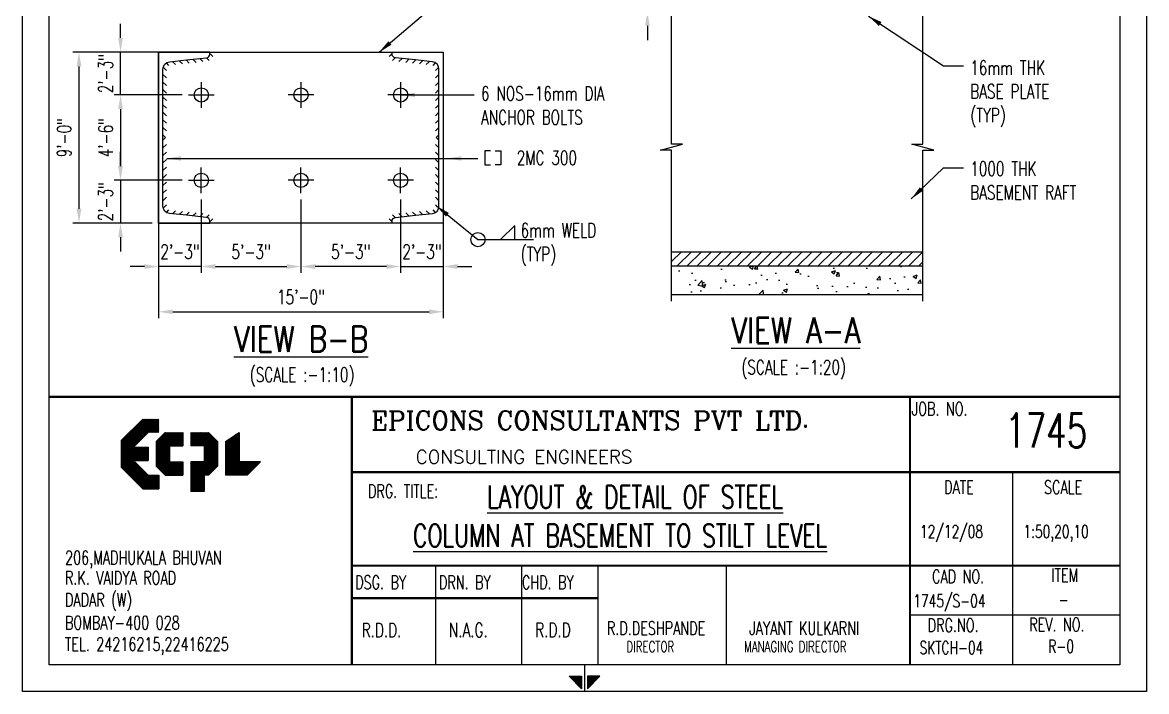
# Model space of a CAD drawing. Header units: inches. Extents: x 61991 to 161106, y 29687 to 64402.
# Drawn here: x 71208 to 71919, y 36032 to 36455 of the extents above; entities that cross this region are included whole.
import ezdxf
from ezdxf.enums import TextEntityAlignment as Align

# ---------------------------------------------------------------- set-up
doc = ezdxf.new("R2010")
doc.units = ezdxf.units.IN
doc.header["$MEASUREMENT"] = 0
doc.header["$PDMODE"] = 2
doc.linetypes.add('CENTER', pattern=[2, 1.25, -0.25, 0.25, -0.25])
for name, color, linetype in [('3CONRED', 1, 'Continuous'), ('5CONCYAN', 4, 'Continuous'), ('CENTER LINE', 8, 'CENTER'), ('dim', 5, 'Continuous'), ('hatch', 8, 'Continuous'), ('LINE CUT', 8, 'Continuous'), ('p.c.c.', 8, 'Continuous'), ('PNA', 8, 'Continuous'), ('R.C.C. BEAM', 4, 'Continuous'), ('STEEL BOLT', 3, 'Continuous'), ('steel mc', 2, 'Continuous'), ('STEEL PLATE BASE', 1, 'Continuous'), ('text', 4, 'Continuous'), ('TEXT (SHEET)', 4, 'Continuous'), ('TEXT NORMAL', 4, 'Continuous'), ('title', 6, 'Continuous'), ('weld', 8, 'Continuous')]:
    doc.layers.add(name, color=color, linetype=linetype)
doc.styles.add('ROMANC', font='romanc.shx', dxfattribs={"width": 0.8})
doc.styles.add('ROMANS', font='R.SHX', dxfattribs={"width": 0.7})
doc.dimstyles.new('DIM96', dxfattribs={"dimscale": 0, "dimtxt": 9, "dimasz": 9, "dimexe": 4, "dimexo": 4, "dimgap": 4, "dimtad": 1, "dimdec": 0, "dimzin": 1, "dimdsep": 46, "dimlunit": 4, "dimtxsty": 'ROMANS', "dimcen": 0, "dimclrd": 5, "dimclre": 5, "dimclrt": 4, "dimadec": 0, "dimazin": 0, "dimtfac": 1, "dimtdec": 0, "dimtix": 1, "dimtmove": 2, "dimatfit": 3, "dimfxl": 0, "dimfrac": 1, "dimtzin": 0, "dimlwd": -1, "dimlwe": -1, "dimarcsym": 0})

# ---------------------------------------------------------------- blocks, each defined once
blk = doc.blocks.new('*D262')
at = {"layer": 'Defpoints', "color": 0, "ltscale": 750, "transparency": 16777216}
for p in [(71654.76, 36488.59), (71603.24, 36461.59), (71652.96, 36461.59)]:
    blk.add_point(p, dxfattribs=at)
at = {"layer": 'dim', "color": 5, "ltscale": 750, "transparency": 16777216}
for p, q in [((71603.24, 36497.59), (71603.24, 36506.59)), ((71650.76, 36488.59), (71599.24, 36488.59)), ((71603.24, 36488.59), (71603.24, 36461.59)), ((71648.96, 36461.59), (71599.24, 36461.59)), ((71603.24, 36452.59), (71603.24, 36443.59))]:
    blk.add_line(p, q, dxfattribs=at)
for points in [[(71601.74, 36497.59), (71604.74, 36497.59), (71603.24, 36488.59)], [(71601.74, 36452.59), (71604.74, 36452.59), (71603.24, 36461.59)]]:
    blk.add_solid(points, dxfattribs=at)
at = {"layer": 'dim', "color": 4, "ltscale": 750, "transparency": 16777216, "insert": (71593.89, 36475.09), "char_height": 9, "attachment_point": 5, "rotation": 90, "style": 'ROMANS'}
blk.add_mtext('2\'-3"', dxfattribs=at)
blk = doc.blocks.new('*X8')
at = {"color": 0}
for p, q in [((97993, 4849), (98484, 5340)), ((97993, 4867), (98466, 5340)), ((97993, 4885), (98448, 5340)), ((97993, 4902), (98431, 5340)), ((97993, 4920), (98413, 5340)), ((97993, 4938), (98395, 5340)), ((97993, 4955), (98378, 5340)), ((97993, 4973), (98360, 5340)), ((97993, 4991), (98342, 5340)), ((97993, 5008), (98325, 5340)), ((97993, 5026), (98307, 5340)), ((97993, 5044), (98289, 5340)), ((97993, 5061), (98272, 5340)), ((97993, 5079), (98254, 5340)), ((97993, 5097), (98236, 5340)), ((97993, 5114), (98219, 5340)), ((97993, 5132), (98201, 5340)), ((97993, 5150), (98183, 5340)), ((97993, 5167), (98166, 5340)), ((98251, 5090), (98493, 5332)), ((98269, 5090), (98493, 5314)), ((98287, 5090), (98493, 5296)), ((98305, 5090), (98493, 5279)), ((98322, 5090), (98493, 5261)), ((98643, 5093), (98890, 5340)), ((98643, 5110), (98873, 5340)), ((98643, 5128), (98855, 5340)), ((98643, 5146), (98837, 5340)), ((98643, 5163), (98820, 5340)), ((98643, 5181), (98802, 5340)), ((98643, 5199), (98784, 5340)), ((98643, 5216), (98767, 5340)), ((98643, 5234), (98749, 5340)), ((98643, 5252), (98731, 5340)), ((98643, 5269), (98714, 5340)), ((98643, 5287), (98696, 5340)), ((98643, 5305), (98678, 5340)), ((98643, 5322), (98661, 5340)), ((98658, 5090), (98908, 5340)), ((98676, 5090), (98926, 5340)), ((98693, 5090), (98943, 5340)), ((98711, 5090), (98961, 5340)), ((98729, 5090), (98976, 5337)), ((98746, 5090), (98984, 5328)), ((98764, 5090), (98993, 5319)), ((98782, 5090), (99002, 5310)), ((98799, 5090), (99011, 5302)), ((98817, 5090), (99020, 5293)), ((98835, 5090), (99029, 5284)), ((98853, 5090), (99037, 5275)), ((98870, 5090), (99046, 5266)), ((98888, 5090), (99055, 5257)), ((99293, 5089), (99543, 5339)), ((99293, 5071), (99543, 5321)), ((99293, 5106), (99492, 5306)), ((99293, 5053), (99543, 5303)), ((99293, 5036), (99543, 5286)), ((99293, 5124), (99437, 5268)), ((99293, 5018), (99543, 5268)), ((99293, 5000), (99543, 5250)), ((97993, 4832), (98243, 5082)), ((97993, 4814), (98243, 5064)), ((97993, 4796), (98243, 5046)), ((98340, 5090), (98493, 5243)), ((98358, 5090), (98493, 5225)), ((98375, 5090), (98493, 5208)), ((98393, 5090), (98493, 5190)), ((98411, 5090), (98493, 5172)), ((98428, 5090), (98493, 5155)), ((98446, 5090), (98493, 5137)), ((98464, 5090), (98493, 5119)), ((98481, 5090), (98493, 5102)), ((98893, 5077), (99064, 5249)), ((98893, 5060), (99073, 5240)), ((98893, 5042), (99082, 5231)), ((98893, 5024), (99090, 5222)), ((98893, 5007), (99099, 5213)), ((98893, 4989), (99108, 5204)), ((98893, 4971), (99117, 5196)), ((98893, 4954), (99126, 5187)), ((98893, 4936), (99135, 5178)), ((98893, 4918), (99143, 5168)), ((98893, 4901), (99143, 5151)), ((98893, 4883), (99143, 5133)), ((98893, 4865), (99143, 5115)), ((98893, 4848), (99143, 5098)), ((98893, 4830), (99143, 5080)), ((98893, 4812), (99143, 5062)), ((98893, 4795), (99143, 5045)), ((99293, 4982), (99543, 5232)), ((99293, 5142), (99381, 5230)), ((99293, 4965), (99543, 5215)), ((99293, 4947), (99543, 5197)), ((99293, 5159), (99326, 5192)), ((99293, 4929), (99543, 5179)), ((99293, 4912), (99543, 5162)), ((99293, 4894), (99543, 5144)), ((99293, 4876), (99543, 5126)), ((99293, 4859), (99543, 5109)), ((99293, 4841), (99543, 5091)), ((99293, 4823), (99543, 5073)), ((99293, 4806), (99543, 5056)), ((97993, 4779), (98243, 5029)), ((97993, 4761), (98243, 5011)), ((97993, 4743), (98243, 4993)), ((97993, 4725), (98243, 4975)), ((97994, 4709), (98243, 4958)), ((98003, 4700), (98243, 4940)), ((98012, 4692), (98243, 4922)), ((98021, 4683), (98243, 4905)), ((98030, 4674), (98243, 4887)), ((98038, 4665), (98243, 4869)), ((98047, 4656), (98243, 4852)), ((98056, 4647), (98243, 4834)), ((98643, 4527), (99143, 5027)), ((98643, 4509), (99143, 5009)), ((98643, 4492), (99143, 4992)), ((98643, 4474), (99143, 4974)), ((98643, 4456), (99143, 4956)), ((98643, 4439), (99143, 4939)), ((98643, 4421), (99143, 4921)), ((98643, 4403), (99143, 4903)), ((98643, 4386), (99143, 4886)), ((98643, 4368), (99143, 4868)), ((98643, 4350), (99143, 4850)), ((98643, 4332), (99143, 4832)), ((99293, 4788), (99543, 5038)), ((99293, 4770), (99543, 5020)), ((99293, 4753), (99543, 5003)), ((99293, 4735), (99543, 4985)), ((99293, 4717), (99543, 4967)), ((99293, 4700), (99543, 4950)), ((99293, 4682), (99543, 4932)), ((99293, 4664), (99543, 4914)), ((99293, 4647), (99543, 4897)), ((99293, 4629), (99543, 4879)), ((99293, 4611), (99543, 4861)), ((99293, 4594), (99543, 4844)), ((98065, 4639), (98243, 4816)), ((98074, 4630), (98243, 4799)), ((98083, 4621), (98252, 4790)), ((98092, 4612), (98270, 4790)), ((98100, 4603), (98287, 4790)), ((98109, 4594), (98305, 4790)), ((98118, 4585), (98323, 4790)), ((98127, 4577), (98340, 4790)), ((98136, 4568), (98358, 4790)), ((98145, 4559), (98376, 4790)), ((98153, 4550), (98393, 4790)), ((98162, 4541), (98411, 4790)), ((98179, 4540), (98429, 4790)), ((98196, 4540), (98446, 4790)), ((98214, 4540), (98464, 4790)), ((98232, 4540), (98482, 4790)), ((98249, 4540), (98493, 4784)), ((98267, 4540), (98493, 4766)), ((98285, 4540), (98493, 4748)), ((98303, 4540), (98493, 4730)), ((98320, 4540), (98493, 4713)), ((98338, 4540), (98493, 4695)), ((98356, 4540), (98493, 4677)), ((98373, 4540), (98493, 4660)), ((98391, 4540), (98493, 4642)), ((98409, 4540), (98493, 4624)), ((98643, 4315), (99143, 4815)), ((98643, 4297), (99143, 4797)), ((98643, 4545), (98888, 4790)), ((98643, 4562), (98871, 4790)), ((98643, 4580), (98853, 4790)), ((98643, 4598), (98835, 4790)), ((98643, 4615), (98818, 4790)), ((98643, 4633), (98800, 4790)), ((98643, 4651), (98782, 4790)), ((98643, 4668), (98765, 4790)), ((98643, 4686), (98747, 4790)), ((98643, 4704), (98729, 4790)), ((98643, 4721), (98712, 4790)), ((98643, 4739), (98694, 4790)), ((98643, 4757), (98676, 4790)), ((98643, 4774), (98659, 4790)), ((98904, 4540), (99143, 4779)), ((98921, 4540), (99143, 4762)), ((98939, 4540), (99143, 4744)), ((98957, 4540), (99143, 4726)), ((99292, 4540), (99542, 4790)), ((99293, 4576), (99543, 4826)), ((99293, 4558), (99543, 4808)), ((99310, 4540), (99560, 4790)), ((99328, 4540), (99578, 4790)), ((99345, 4540), (99595, 4790)), ((99363, 4540), (99613, 4790)), ((99381, 4540), (99631, 4790)), ((99399, 4540), (99649, 4790)), ((99416, 4540), (99666, 4790)), ((99434, 4540), (99684, 4790)), ((99452, 4540), (99702, 4790)), ((99469, 4540), (99719, 4790)), ((99487, 4540), (99737, 4790)), ((99505, 4540), (99755, 4790)), ((99522, 4540), (99772, 4790)), ((99540, 4540), (99790, 4790)), ((99558, 4540), (99808, 4790)), ((99575, 4540), (99825, 4790)), ((99593, 4540), (99843, 4790)), ((99611, 4540), (99861, 4790)), ((99628, 4540), (99878, 4790)), ((99646, 4540), (99896, 4790)), ((99664, 4540), (99914, 4790)), ((99681, 4540), (99931, 4790)), ((98426, 4540), (98493, 4607)), ((98444, 4540), (98493, 4589)), ((98462, 4540), (98493, 4571)), ((98479, 4540), (98493, 4554)), ((98643, 4279), (98893, 4529)), ((98643, 4262), (98893, 4512)), ((98643, 4244), (98893, 4494)), ((98657, 4240), (98893, 4476)), ((98674, 4240), (98893, 4459)), ((98692, 4240), (98893, 4441)), ((98710, 4240), (98893, 4423)), ((98727, 4240), (98893, 4406)), ((98745, 4240), (98893, 4388)), ((98763, 4240), (98893, 4370)), ((98780, 4240), (98893, 4353)), ((98798, 4240), (98893, 4335)), ((98816, 4240), (98893, 4317)), ((98833, 4240), (98893, 4300)), ((98851, 4240), (98893, 4282)), ((98869, 4240), (98893, 4264)), ((98886, 4240), (98893, 4247))]:
    blk.add_line(p, q, dxfattribs=at)
blk = doc.blocks.new('*X9')
at = {"color": 0}
for p, q in [((97343, 4906), (98027, 5590)), ((97343, 4924), (98009, 5590)), ((97343, 4942), (97991, 5590)), ((97343, 4959), (97974, 5590)), ((97343, 4977), (97956, 5590)), ((97343, 4995), (97938, 5590)), ((97343, 5012), (97921, 5590)), ((97343, 5030), (97903, 5590)), ((97343, 5048), (97885, 5590)), ((97343, 5065), (97868, 5590)), ((97343, 5083), (97850, 5590)), ((97343, 5101), (97832, 5590)), ((97343, 5118), (97815, 5590)), ((97343, 5136), (97797, 5590)), ((97343, 5154), (97779, 5590)), ((97343, 5171), (97762, 5590)), ((97343, 5189), (97744, 5590)), ((97343, 4889), (98043, 5589)), ((97343, 4871), (98043, 5571)), ((97343, 4853), (98043, 5553)), ((97847, 5340), (98043, 5536)), ((97865, 5340), (98043, 5518)), ((97883, 5340), (98043, 5500)), ((97900, 5340), (98043, 5483)), ((97918, 5340), (98043, 5465)), ((97936, 5340), (98043, 5447)), ((97953, 5340), (98043, 5430)), ((97971, 5340), (98043, 5412)), ((97989, 5340), (98043, 5394)), ((98007, 5340), (98043, 5377)), ((98024, 5340), (98043, 5359)), ((98042, 5340), (98043, 5341)), ((97343, 4694), (97714, 5065)), ((97343, 4712), (97696, 5065)), ((97343, 4730), (97678, 5065)), ((97343, 4747), (97661, 5065)), ((97343, 4765), (97643, 5065)), ((97343, 4783), (97625, 5065)), ((97343, 4800), (97608, 5065)), ((97343, 4818), (97590, 5065)), ((97343, 4836), (97572, 5065)), ((97350, 4683), (97732, 5065)), ((97359, 4674), (97749, 5065)), ((97367, 4666), (97767, 5065)), ((97376, 4657), (97785, 5065)), ((97385, 4648), (97802, 5065)), ((97394, 4639), (97820, 5065)), ((97588, 4815), (97838, 5065)), ((97605, 4815), (97843, 5053)), ((97623, 4815), (97843, 5035)), ((97641, 4815), (97843, 5017)), ((97658, 4815), (97843, 5000)), ((97676, 4815), (97843, 4982)), ((97694, 4815), (97843, 4964)), ((97711, 4815), (97843, 4947)), ((97729, 4815), (97843, 4929)), ((97747, 4815), (97843, 4911)), ((97764, 4815), (97843, 4894)), ((97782, 4815), (97843, 4876)), ((97800, 4815), (97843, 4858)), ((97817, 4815), (97843, 4841)), ((97403, 4630), (97579, 4807)), ((97412, 4621), (97588, 4798)), ((97420, 4613), (97597, 4789)), ((97429, 4604), (97606, 4781)), ((97438, 4595), (97615, 4772)), ((97447, 4586), (97624, 4763)), ((97456, 4577), (97633, 4754)), ((97465, 4568), (97641, 4745)), ((97473, 4560), (97650, 4736)), ((97482, 4551), (97659, 4728)), ((97491, 4542), (97668, 4719)), ((97500, 4533), (97677, 4710)), ((97509, 4524), (97686, 4701)), ((97518, 4515), (97694, 4692)), ((97526, 4507), (97703, 4683)), ((97535, 4498), (97712, 4674)), ((97544, 4489), (97721, 4666)), ((97553, 4480), (97730, 4657)), ((97562, 4471), (97739, 4648)), ((97571, 4462), (97747, 4639)), ((97579, 4454), (97756, 4630)), ((97588, 4445), (97765, 4621)), ((97835, 4815), (97843, 4823)), ((97597, 4436), (97774, 4613)), ((97606, 4427), (97783, 4604)), ((97615, 4418), (97792, 4595)), ((97624, 4409), (97800, 4586)), ((97633, 4400), (97809, 4577)), ((97641, 4392), (97818, 4568)), ((97650, 4383), (97827, 4560)), ((97659, 4374), (97836, 4551)), ((97668, 4365), (97845, 4542)), ((97677, 4356), (97861, 4540)), ((97686, 4347), (97878, 4540)), ((97694, 4339), (97896, 4540)), ((97703, 4330), (97914, 4540)), ((97712, 4321), (97931, 4540)), ((97721, 4312), (97949, 4540)), ((97730, 4303), (97967, 4540)), ((97739, 4294), (97984, 4540)), ((97752, 4290), (98002, 4540)), ((97770, 4290), (98020, 4540)), ((97787, 4290), (98037, 4540)), ((97805, 4290), (98043, 4528)), ((97823, 4290), (98043, 4510)), ((97840, 4290), (98043, 4493)), ((97858, 4290), (98043, 4475)), ((97876, 4290), (98043, 4457)), ((97893, 4290), (98043, 4440)), ((97911, 4290), (98043, 4422)), ((97929, 4290), (98043, 4404)), ((97946, 4290), (98043, 4387)), ((97964, 4290), (98043, 4369)), ((97982, 4290), (98043, 4351)), ((97999, 4290), (98043, 4334)), ((98017, 4290), (98043, 4316)), ((98035, 4290), (98043, 4298))]:
    blk.add_line(p, q, dxfattribs=at)
blk = doc.blocks.new('MID')
at = {"layer": 'text'}
for p, q in [((8.94, 1.07), (4.27, 5.74)), ((4.27, 5.74), (4.27, 1.07)), ((0, 0), (10, 0)), ((4.27, 1.07), (8.94, 1.07)), ((8.94, -1.07), (4.27, -5.74)), ((4.27, -1.07), (8.94, -1.07)), ((4.27, -5.74), (4.27, -1.07))]:
    blk.add_line(p, q, dxfattribs=at)
for points in [[(4.27, 5.74), (8.94, 1.07), (4.27, 1.07)], [(4.27, -5.74), (8.94, -1.07), (4.27, -1.07)]]:
    blk.add_solid(points, dxfattribs=at)
blk = doc.blocks.new('Prna4')
at = {"layer": '3CONRED'}
blk.add_line((-20300, 509.25), (-20339.18, 509.25), dxfattribs=at)
at = {"layer": '5CONCYAN'}
for p, q in [((-20486.54, 541.9), (-20482.54, 545.9)), ((-20486.54, 541.9), (-20486.54, 536.9)), ((-20484.26, 540.65), (-20481.51, 543.4)), ((-20480.04, 541.7), (-20478.34, 543.4)), ((-20475.04, 543.4), (-20475.04, 540.9)), ((-20473.54, 543.4), (-20473.54, 540.9)), ((-20468.54, 541.7), (-20470.25, 543.4)), ((-20467.04, 541.7), (-20464.54, 543.4)), ((-20464.54, 543.4), (-20464.54, 537.9)), ((-20484.26, 540.65), (-20481.54, 540.65)), ((-20481.54, 540.65), (-20481.54, 538.15)), ((-20480.04, 541.7), (-20480.04, 537.11)), ((-20477.54, 540.9), (-20475.04, 540.9)), ((-20477.54, 540.9), (-20477.54, 537.9)), ((-20471.04, 540.9), (-20473.54, 540.9)), ((-20471.04, 540.9), (-20471.04, 537.9)), ((-20468.54, 541.7), (-20468.54, 537.11)), ((-20467.04, 541.7), (-20467.04, 535.4)), ((-20484.26, 538.15), (-20481.51, 535.4)), ((-20484.26, 538.15), (-20481.54, 538.15)), ((-20477.54, 537.9), (-20475.04, 537.9)), ((-20475.04, 537.9), (-20475.04, 535.4)), ((-20473.54, 537.9), (-20473.54, 532.4)), ((-20471.04, 537.9), (-20473.54, 537.9)), ((-20460.54, 537.9), (-20464.54, 537.9)), ((-20460.54, 537.9), (-20463.04, 535.4)), ((-20486.54, 536.9), (-20482.54, 532.9)), ((-20480.04, 537.11), (-20478.34, 535.4)), ((-20468.54, 537.11), (-20470.25, 535.4)), ((-20481.51, 535.4), (-20479.54, 535.4)), ((-20479.54, 535.4), (-20479.54, 532.9)), ((-20478.34, 535.4), (-20475.04, 535.4)), ((-20471.04, 535.4), (-20471.04, 532.4)), ((-20470.25, 535.4), (-20471.04, 535.4)), ((-20463.04, 535.4), (-20467.04, 535.4)), ((-20482.54, 532.9), (-20479.54, 532.9)), ((-20471.04, 532.4), (-20473.54, 532.4))]:
    blk.add_line(p, q, dxfattribs=at)
at = {"layer": 'PNA', "color": 5}
for p, q in [((-20320, 500), (-20320, 536)), ((-20427.8, 500), (-20427.8, 518.5)), ((-20411.68, 500), (-20411.68, 518.5)), ((-20397.46, 500), (-20397.46, 518.5)), ((-20373.46, 500), (-20373.46, 518.5))]:
    blk.add_line(p, q, dxfattribs=at)
at = {"layer": 'PNA', "color": 4}
blk.add_lwpolyline([(-20295, 495), (-20505, 495), (-20505, 792), (-20295, 792)], close=True, dxfattribs=at)
at = {"layer": 'PNA', "color": 3}
blk.add_lwpolyline([(-20300, 500), (-20500, 500), (-20500, 787), (-20300, 787)], close=True, dxfattribs=at)
at = {"layer": 'PNA', "color": 1, "const_width": 0.4}
for points in [[(-20500, 550.06), (-20300, 550.06)], [(-20443.46, 500), (-20443.46, 550.06)], [(-20339.18, 500), (-20339.18, 550.06)], [(-20443.46, 536), (-20300, 536)], [(-20443.46, 518.5), (-20300, 518.5)], [(-20443.46, 512.45), (-20397.46, 512.45)]]:
    blk.add_lwpolyline(points, dxfattribs=at)
at = {"layer": 'TEXT (SHEET)', "xscale": 0.00999999999839929, "yscale": 0.009999999999990905, "zscale": 0.01}
for name in ['*X9', '*X8']:
    blk.add_blockref(name, (-21459.97, 490), dxfattribs=at)
at = {"layer": 'TEXT (SHEET)', "color": 4, "xscale": 0.5, "yscale": 0.5, "zscale": 0.5, "rotation": 270}
blk.add_blockref('MID', (-20400, 500), dxfattribs=at)
at = {"layer": 'TEXT (SHEET)', "style": 'ROMANS', "width": 0.7}
for s, height, p in [(' JOB. NO.', 2.5, (-20340.06, 546.57)), (' DRG. TITLE:', 2.5, (-20441.66, 531.21)), ('DATE', 2.5, (-20332.82, 531.94)), ('SCALE', 2.5, (-20314.15, 531.94)), ('206,MADHUKALA BHUVAN', 2.5, (-20497.04, 518.76)), ('R.K. VAIDYA ROAD', 2.5, (-20497.07, 515)), ('CAD NO.', 2.5, (-20335.07, 515.25)), ('ITEM', 2.5, (-20312.79, 515.5)), ('DADAR (W)', 2.5, (-20497.07, 510.89)), ('BOMBAY-400 028', 2.5, (-20497.07, 506.61)), (' DRG.NO.', 2.5, (-20337.09, 506.13)), (' REV. NO.', 2.5, (-20318.12, 506.25)), ('TEL. 24216215,22416225', 2.5, (-20497.07, 502.58)), ('DIRECTOR', 2, (-20392.17, 502.38)), (' MANAGING DIRECTOR', 2, (-20371.14, 502.38))]:
    blk.add_text(s, height=height, dxfattribs=at).set_placement(p)
at = {"layer": 'TEXT NORMAL', "style": 'ROMANS', "width": 0.7}
for s, p in [(' DSG. BY', (-20444.05, 514.15)), (' DRN. BY', (-20428.4, 514.15)), (' CHD. BY', (-20412.9, 514.15))]:
    blk.add_text(s, height=2.5, dxfattribs=at).set_placement(p)
at = {"layer": 'title', "color": 1, "style": 'ROMANC'}
blk.add_text('EPICONS CONSULTANTS PVT LTD.', height=3.5, dxfattribs=at).set_placement((-20439.86, 543.91))
at = {"layer": 'title', "color": 2, "style": 'ROMANS'}
blk.add_text(' CONSULTING ENGINEERS', height=2.499, dxfattribs=at).set_placement((-20433.25, 537.59))
at = {"layer": 'title', "color": 4, "style": 'ROMANS', "width": 0.7}
for s, p in [('R.D.DESHPANDE', (-20395.82, 505.57)), (' JAYANT KULKARNI', (-20370.43, 505.57))]:
    blk.add_text(s, height=2.5, dxfattribs=at).set_placement(p)
blk = doc.blocks.new('*D266')
at = {"layer": 'Defpoints', "color": 0, "ltscale": 750, "transparency": 16777216}
for p in [(71294.21, 36327.9), (71474.21, 36327.9), (71474.21, 36271.77)]:
    blk.add_point(p, dxfattribs=at)
at = {"layer": 'dim', "color": 5, "ltscale": 750, "transparency": 16777216}
for p, q in [((71294.21, 36323.9), (71294.21, 36267.77)), ((71474.21, 36323.9), (71474.21, 36267.77)), ((71303.21, 36271.77), (71465.21, 36271.77))]:
    blk.add_line(p, q, dxfattribs=at)
for points in [[(71303.21, 36273.27), (71303.21, 36270.27), (71294.21, 36271.77)], [(71465.21, 36273.27), (71465.21, 36270.27), (71474.21, 36271.77)]]:
    blk.add_solid(points, dxfattribs=at)
at = {"layer": 'dim', "color": 4, "ltscale": 750, "transparency": 16777216, "insert": (71384.21, 36281.13), "char_height": 9, "attachment_point": 5, "style": 'ROMANS'}
blk.add_mtext('15\'-0"', dxfattribs=at)
blk = doc.blocks.new('*D267')
at = {"layer": 'Defpoints', "color": 0, "ltscale": 750, "transparency": 16777216}
for p in [(71243.9, 36435.9), (71294.21, 36435.9), (71294.21, 36327.9)]:
    blk.add_point(p, dxfattribs=at)
at = {"layer": 'dim', "color": 5, "ltscale": 750, "transparency": 16777216}
for p, q in [((71290.21, 36435.9), (71239.9, 36435.9)), ((71243.9, 36336.9), (71243.9, 36426.9)), ((71290.21, 36327.9), (71239.9, 36327.9))]:
    blk.add_line(p, q, dxfattribs=at)
for points in [[(71242.4, 36426.9), (71245.4, 36426.9), (71243.9, 36435.9)], [(71242.4, 36336.9), (71245.4, 36336.9), (71243.9, 36327.9)]]:
    blk.add_solid(points, dxfattribs=at)
at = {"layer": 'dim', "color": 4, "ltscale": 750, "transparency": 16777216, "insert": (71234.54, 36381.9), "char_height": 9, "attachment_point": 5, "rotation": 90, "style": 'ROMANS'}
blk.add_mtext('9\'-0"', dxfattribs=at)
blk = doc.blocks.new('*D268')
at = {"layer": 'Defpoints', "color": 0, "ltscale": 750, "transparency": 16777216}
for p in [(71270.14, 36435.9), (71313.11, 36435.9), (71313.11, 36408.9)]:
    blk.add_point(p, dxfattribs=at)
at = {"layer": 'dim', "color": 5, "ltscale": 750, "transparency": 16777216}
for p, q in [((71270.14, 36444.9), (71270.14, 36453.9)), ((71309.11, 36435.9), (71266.14, 36435.9)), ((71270.14, 36408.9), (71270.14, 36435.9)), ((71309.11, 36408.9), (71266.14, 36408.9)), ((71270.14, 36399.9), (71270.14, 36390.9))]:
    blk.add_line(p, q, dxfattribs=at)
for points in [[(71268.64, 36444.9), (71271.64, 36444.9), (71270.14, 36435.9)], [(71268.64, 36399.9), (71271.64, 36399.9), (71270.14, 36408.9)]]:
    blk.add_solid(points, dxfattribs=at)
at = {"layer": 'dim', "color": 4, "ltscale": 750, "transparency": 16777216, "insert": (71260.78, 36422.4), "char_height": 9, "attachment_point": 5, "rotation": 90, "style": 'ROMANS'}
blk.add_mtext('2\'-3"', dxfattribs=at)
blk = doc.blocks.new('*D269')
at = {"layer": 'Defpoints', "color": 0, "ltscale": 750, "transparency": 16777216}
for p in [(71313.11, 36408.9), (71270.14, 36354.9), (71313.11, 36354.9)]:
    blk.add_point(p, dxfattribs=at)
at = {"layer": 'dim', "color": 5, "ltscale": 750, "transparency": 16777216}
for p, q in [((71309.11, 36408.9), (71266.14, 36408.9)), ((71270.14, 36399.9), (71270.14, 36363.9)), ((71309.11, 36354.9), (71266.14, 36354.9))]:
    blk.add_line(p, q, dxfattribs=at)
for points in [[(71268.64, 36399.9), (71271.64, 36399.9), (71270.14, 36408.9)], [(71268.64, 36363.9), (71271.64, 36363.9), (71270.14, 36354.9)]]:
    blk.add_solid(points, dxfattribs=at)
at = {"layer": 'dim', "color": 4, "ltscale": 750, "transparency": 16777216, "insert": (71260.78, 36381.9), "char_height": 9, "attachment_point": 5, "rotation": 90, "style": 'ROMANS'}
blk.add_mtext('4\'-6"', dxfattribs=at)
blk = doc.blocks.new('*D49')
at = {"layer": 'Defpoints', "color": 0, "ltscale": 750, "transparency": 16777216}
for p in [(71313.11, 36354.9), (71270.14, 36327.9), (71294.21, 36327.9)]:
    blk.add_point(p, dxfattribs=at)
at = {"layer": 'dim', "color": 5, "ltscale": 750, "transparency": 16777216}
for p, q in [((71270.14, 36363.9), (71270.14, 36372.9)), ((71309.11, 36354.9), (71266.14, 36354.9)), ((71270.14, 36354.9), (71270.14, 36327.9)), ((71290.21, 36327.9), (71266.14, 36327.9)), ((71270.14, 36318.9), (71270.14, 36309.9))]:
    blk.add_line(p, q, dxfattribs=at)
for points in [[(71268.64, 36363.9), (71271.64, 36363.9), (71270.14, 36354.9)], [(71268.64, 36318.9), (71271.64, 36318.9), (71270.14, 36327.9)]]:
    blk.add_solid(points, dxfattribs=at)
at = {"layer": 'dim', "color": 4, "ltscale": 750, "transparency": 16777216, "insert": (71260.78, 36341.4), "char_height": 9, "attachment_point": 5, "rotation": 90, "style": 'ROMANS'}
blk.add_mtext('2\'-3"', dxfattribs=at)
blk = doc.blocks.new('*D270')
at = {"layer": 'Defpoints', "color": 0, "ltscale": 750, "transparency": 16777216}
for p in [(71294.21, 36346.8), (71321.21, 36346.8), (71294.21, 36300.39)]:
    blk.add_point(p, dxfattribs=at)
at = {"layer": 'dim', "color": 5, "ltscale": 750, "transparency": 16777216}
for p, q in [((71294.21, 36342.8), (71294.21, 36296.39)), ((71321.21, 36342.8), (71321.21, 36296.39)), ((71285.21, 36300.39), (71276.21, 36300.39)), ((71321.21, 36300.39), (71294.21, 36300.39)), ((71330.21, 36300.39), (71339.21, 36300.39))]:
    blk.add_line(p, q, dxfattribs=at)
for points in [[(71285.21, 36301.89), (71285.21, 36298.89), (71294.21, 36300.39)], [(71330.21, 36301.89), (71330.21, 36298.89), (71321.21, 36300.39)]]:
    blk.add_solid(points, dxfattribs=at)
at = {"layer": 'dim', "color": 4, "ltscale": 750, "transparency": 16777216, "insert": (71307.71, 36309.74), "char_height": 9, "attachment_point": 5, "style": 'ROMANS'}
blk.add_mtext('2\'-3"', dxfattribs=at)
blk = doc.blocks.new('*D50')
at = {"layer": 'Defpoints', "color": 0, "ltscale": 750, "transparency": 16777216}
for p in [(71321.21, 36346.8), (71384.21, 36346.8), (71384.21, 36300.39)]:
    blk.add_point(p, dxfattribs=at)
at = {"layer": 'dim', "color": 5, "ltscale": 750, "transparency": 16777216}
for p, q in [((71321.21, 36342.8), (71321.21, 36296.39)), ((71384.21, 36342.8), (71384.21, 36296.39)), ((71330.21, 36300.39), (71375.21, 36300.39))]:
    blk.add_line(p, q, dxfattribs=at)
for points in [[(71330.21, 36301.89), (71330.21, 36298.89), (71321.21, 36300.39)], [(71375.21, 36301.89), (71375.21, 36298.89), (71384.21, 36300.39)]]:
    blk.add_solid(points, dxfattribs=at)
at = {"layer": 'dim', "color": 4, "ltscale": 750, "transparency": 16777216, "insert": (71352.71, 36309.74), "char_height": 9, "attachment_point": 5, "style": 'ROMANS'}
blk.add_mtext('5\'-3"', dxfattribs=at)
blk = doc.blocks.new('*D51')
at = {"layer": 'Defpoints', "color": 0, "ltscale": 750, "transparency": 16777216}
for p in [(71447.21, 36346.8), (71474.21, 36346.8), (71474.21, 36300.39)]:
    blk.add_point(p, dxfattribs=at)
at = {"layer": 'dim', "color": 5, "ltscale": 750, "transparency": 16777216}
for p, q in [((71447.21, 36342.8), (71447.21, 36296.39)), ((71474.21, 36342.8), (71474.21, 36296.39)), ((71438.21, 36300.39), (71429.21, 36300.39)), ((71447.21, 36300.39), (71474.21, 36300.39)), ((71483.21, 36300.39), (71492.21, 36300.39))]:
    blk.add_line(p, q, dxfattribs=at)
for points in [[(71438.21, 36301.89), (71438.21, 36298.89), (71447.21, 36300.39)], [(71483.21, 36301.89), (71483.21, 36298.89), (71474.21, 36300.39)]]:
    blk.add_solid(points, dxfattribs=at)
at = {"layer": 'dim', "color": 4, "ltscale": 750, "transparency": 16777216, "insert": (71460.71, 36309.74), "char_height": 9, "attachment_point": 5, "style": 'ROMANS'}
blk.add_mtext('2\'-3"', dxfattribs=at)
blk = doc.blocks.new('*D52')
at = {"layer": 'Defpoints', "color": 0, "ltscale": 750, "transparency": 16777216}
for p in [(71384.21, 36346.8), (71447.21, 36346.8), (71384.21, 36300.39)]:
    blk.add_point(p, dxfattribs=at)
at = {"layer": 'dim', "color": 5, "ltscale": 750, "transparency": 16777216}
for p, q in [((71384.21, 36342.8), (71384.21, 36296.39)), ((71447.21, 36342.8), (71447.21, 36296.39)), ((71438.21, 36300.39), (71393.21, 36300.39))]:
    blk.add_line(p, q, dxfattribs=at)
for points in [[(71393.21, 36301.89), (71393.21, 36298.89), (71384.21, 36300.39)], [(71438.21, 36301.89), (71438.21, 36298.89), (71447.21, 36300.39)]]:
    blk.add_solid(points, dxfattribs=at)
at = {"layer": 'dim', "color": 4, "ltscale": 750, "transparency": 16777216, "insert": (71415.71, 36309.74), "char_height": 9, "attachment_point": 5, "style": 'ROMANS'}
blk.add_mtext('5\'-3"', dxfattribs=at)

msp = doc.modelspace()

# ---------------------------------------------------------------- hatches: boundary and pattern name
at = {"layer": 'hatch', "linetype": 'Continuous'}
h = msp.add_hatch(dxfattribs=at)
h.set_pattern_fill('ANSI31', color=256, scale=36, style=0)
h.set_pattern_definition([(45, (47308.2724, 35896.324), (-3.1819805, 3.1819805), [])])
h.paths.add_polyline_path([(71618.52327, 36309.72077), (71618.52327, 36300.72077), (71777.40372, 36300.72077), (71777.40372, 36309.72077)])
at = {"layer": 'p.c.c.', "linetype": 'Continuous'}
h = msp.add_hatch(dxfattribs=at)
h.set_pattern_fill('AR-CONC', color=9, scale=3.6, style=0)
h.set_pattern_definition([(50, (62716.984, 31540.842), (25.821367, -2.259077), [2.7, -29.7]), (355, (62716.984, 31540.842), (-4.99505, 27.07892), [2.16, -23.76]), (100.4514, (62719.136, 31540.654), (20.82634, 24.819824), [2.29465, -25.241116]), (46.1842, (62716.984, 31548.042), (38.42068, -5.95868), [4.05, -44.55]), (96.6356, (62720.186, 31547.546), (33.64786, 35.06824), [3.44197, -37.86167]), (351.1842, (62716.984, 31548.042), (33.64783, 35.06827), [3.24, -35.64]), (21, (62720.584, 31546.242), (21.488654, -14.49428), [2.7, -29.7]), (326, (62720.584, 31546.242), (8.75935, 26.1054), [2.16, -23.76]), (71.4514, (62722.375, 31545.034), (30.248015, 11.6111), [2.29465, -25.241116]), (37.5, (62716.984, 31540.842), (0.437755, 11.984179), [0, -23.472, 0, -24.12, 0, -23.85]), (7.5, (62716.984, 31540.842), (9.470503, 14.198822), [0, -13.752, 0, -22.932, 0, -9.09]), (327.5, (62708.956, 31540.842), (19.217608, -0.811975), [0, -9, 0, -28.08, 0, -37.26]), (317.5, (62705.356, 31540.842), (20.994702, 3.60378), [0, -11.7, 0, -18.648, 0, -26.46])])
h.paths.add_polyline_path([(71618.52327, 36300.72077), (71618.52327, 36282.72077), (71777.40372, 36282.72077), (71777.40372, 36300.72077)])
at = {"layer": 'weld', "ltscale": 750}
h = msp.add_hatch(dxfattribs=at)
h.set_pattern_fill('ANSI31', color=256, scale=27, style=0)
h.set_pattern_definition([(135, (92800.0102, 37642.85), (2.3864854, 2.3864854), [])])
h.paths.add_polyline_path([(71324.51521, 36432.34259, 0.383864035), (71326.61062, 36434.66977), (71326.61062, 36435.89992), (71328.77062, 36435.89992), (71328.77062, 36434.66977, -0.383864035), (71324.74099, 36430.19442), (71312.0044, 36428.85575), (71301.3632, 36427.73732, 0.383864035), (71299.10662, 36425.23112), (71299.10662, 36381.89992), (71296.94662, 36381.89992), (71296.94662, 36425.23112, -0.383864035), (71301.13742, 36429.88549), (71311.77862, 36431.00392)])
h = msp.add_hatch(dxfattribs=at)
h.set_pattern_fill('ANSI31', color=256, scale=27, style=0)
h.set_pattern_definition([(45, (49968.411, 37642.85), (-2.3864854, 2.3864854), [])])
h.paths.add_polyline_path([(71443.90602, 36432.34259, -0.383864035), (71441.81062, 36434.66977), (71441.81062, 36435.89992), (71439.65062, 36435.89992), (71439.65062, 36434.66977, 0.383864035), (71443.68024, 36430.19442), (71456.41684, 36428.85575), (71467.05803, 36427.73732, -0.383864035), (71469.31462, 36425.23112), (71469.31462, 36381.89992), (71471.47462, 36381.89992), (71471.47462, 36425.23112, 0.383864035), (71467.28381, 36429.88549), (71456.64262, 36431.00392)])
h = msp.add_hatch(dxfattribs=at)
h.set_pattern_fill('ANSI31', color=256, scale=27, style=0)
h.set_pattern_definition([(225, (92800.0102, 35120.95), (2.3864854, -2.3864854), [])])
h.paths.add_polyline_path([(71324.51521, 36331.45725, -0.383864035), (71326.61062, 36329.13007), (71326.61062, 36327.89992), (71328.77062, 36327.89992), (71328.77062, 36329.13007, 0.383864035), (71324.74099, 36333.60542), (71312.0044, 36334.94409), (71301.3632, 36336.06252, -0.383864035), (71299.10662, 36338.56872), (71299.10662, 36381.89992), (71296.94662, 36381.89992), (71296.94662, 36338.56872, 0.383864035), (71301.13742, 36333.91436), (71311.77862, 36332.79592)])
h = msp.add_hatch(dxfattribs=at)
h.set_pattern_fill('ANSI31', color=256, scale=27, style=0)
h.set_pattern_definition([(315, (49968.411, 35120.95), (-2.3864854, -2.3864854), [])])
h.paths.add_polyline_path([(71443.90602, 36331.45725, 0.383864035), (71441.81062, 36329.13007), (71441.81062, 36327.89992), (71439.65062, 36327.89992), (71439.65062, 36329.13007, -0.383864035), (71443.68024, 36333.60542), (71456.41684, 36334.94409), (71467.05803, 36336.06252, 0.383864035), (71469.31462, 36338.56872), (71469.31462, 36381.89992), (71471.47462, 36381.89992), (71471.47462, 36338.56872, -0.383864035), (71467.28381, 36333.91436), (71456.64262, 36332.79592)])

# ---------------------------------------------------------------- linework, layer by layer
at = {"layer": 'CENTER LINE', "ltscale": 750}
for p, q in [((71321.21062, 36416.99992), (71321.21062, 36400.79992)), ((71384.21062, 36416.99992), (71384.21062, 36400.79992)), ((71447.21062, 36416.99992), (71447.21062, 36400.79992)), ((71313.11062, 36408.89992), (71329.31062, 36408.89992)), ((71392.31062, 36408.89992), (71376.11062, 36408.89992)), ((71455.31062, 36408.89992), (71439.11062, 36408.89992)), ((71321.21062, 36346.79992), (71321.21062, 36362.99992)), ((71384.21062, 36346.79992), (71384.21062, 36362.99992)), ((71447.21062, 36346.79992), (71447.21062, 36362.99992)), ((71313.11062, 36354.89992), (71329.31062, 36354.89992)), ((71392.31062, 36354.89992), (71376.11062, 36354.89992)), ((71455.31062, 36354.89992), (71439.11062, 36354.89992))]:
    msp.add_line(p, q, dxfattribs=at)
at = {"layer": 'LINE CUT'}
for points in [[(71618.52327, 36278.56901), (71618.52327, 36373.92752), (71611.56872, 36373.92752), (71625.47782, 36377.69053), (71618.52327, 36377.69053), (71618.52327, 36461.30307)], [(71777.40372, 36278.56901), (71777.40372, 36373.92752), (71784.35827, 36373.92752), (71770.44917, 36377.69053), (71777.40372, 36377.69053), (71777.40372, 36461.30307)]]:
    msp.add_lwpolyline(points, dxfattribs=at)
at = {"layer": 'p.c.c.', "linetype": 'Continuous'}
for p, q in [((71618.52327, 36300.72077), (71777.40372, 36300.72077)), ((71618.52327, 36282.72077), (71777.40372, 36282.72077))]:
    msp.add_line(p, q, dxfattribs=at)
at = {"layer": 'R.C.C. BEAM', "linetype": 'Continuous'}
msp.add_line((71618.52327, 36309.72077), (71777.40372, 36309.72077), dxfattribs=at)
at = {"layer": 'STEEL BOLT', "ltscale": 750}
for centre in [(71321.21062, 36408.89992), (71384.21062, 36408.89992), (71447.21062, 36408.89992), (71321.21062, 36354.89992), (71384.21062, 36354.89992), (71447.21062, 36354.89992)]:
    msp.add_circle(centre, 4.5, dxfattribs=at)
at = {"layer": 'steel mc'}
for points in [[(71294.21062, 36327.89992), (71326.61062, 36327.89992), (71326.61062, 36329.13007, 0.383864035), (71324.51521, 36331.45725), (71311.77862, 36332.79592), (71301.13742, 36333.91436, -0.383864035), (71296.94662, 36338.56872), (71296.94662, 36425.23112, -0.383864035), (71301.13742, 36429.88549), (71311.77862, 36431.00392), (71324.51521, 36432.34259, 0.383864035), (71326.61062, 36434.66977), (71326.61062, 36435.89992), (71294.21062, 36435.89992), (71294.21062, 36327.89992)], [(71474.21062, 36327.89992), (71441.81062, 36327.89992), (71441.81062, 36329.13007, -0.383864035), (71443.90602, 36331.45725), (71456.64262, 36332.79592), (71467.28381, 36333.91436, 0.383864035), (71471.47462, 36338.56872), (71471.47462, 36425.23112, 0.383864035), (71467.28381, 36429.88549), (71456.64262, 36431.00392), (71443.90602, 36432.34259, -0.383864035), (71441.81062, 36434.66977), (71441.81062, 36435.89992), (71474.21062, 36435.89992), (71474.21062, 36327.89992)]]:
    msp.add_lwpolyline(points, format="xyb", dxfattribs=at)
at = {"layer": 'STEEL PLATE BASE', "ltscale": 750}
msp.add_lwpolyline([(71294.21062, 36327.89992), (71294.21062, 36435.89992), (71474.21062, 36435.89992), (71474.21062, 36327.89992)], close=True, dxfattribs=at)
at = {"layer": 'TEXT NORMAL'}
for points in [[(71504.02551, 36373.61486), (71500.42551, 36373.61486), (71500.42551, 36364.61486), (71504.02551, 36364.61486)], [(71506.90491, 36373.61486), (71510.50491, 36373.61486), (71510.50491, 36364.61486), (71506.90491, 36364.61486)], [(71519.3979, 36317.42586), (71519.3979, 36326.42586), (71510.3979, 36317.42586)]]:
    msp.add_lwpolyline(points, dxfattribs=at)
msp.add_circle((71496.08113, 36317.42586), 4.5, dxfattribs=at)

# ---------------------------------------------------------------- block references
at = {"layer": 'PNA', "ltscale": 500, "xscale": 3.383999999998196, "yscale": 3.383999999998196, "zscale": 3.384}
msp.add_blockref('Prna4', (140597.07655, 34356.56693), dxfattribs=at)

# ---------------------------------------------------------------- texts
at = {"layer": 'text', "color": 1, "style": 'ROMANS', "width": 0.7}
msp.add_text('1745', height=21.6, dxfattribs=at).set_placement((71829.42583, 36185.95215))
at = {"layer": 'text', "color": 2, "style": 'ROMANS', "width": 0.7}
for s, height, p in [('12/12/08', 8.1, (71775.5874, 36128.77252)), ('1:50,20,10', 8.1, (71840.96282, 36128.77252)), ('1745/S-04', 8.1, (71771.33678, 36084.90154)), ('-', 8.1, (71863.22382, 36085.82047)), ('R.D.D.', 9, (71422.58495, 36065.97491)), ('N.A.G.', 9, (71477.73882, 36066.03145)), ('R.D.D', 9, (71532.29109, 36066.0906)), ('SKTCH-04', 8.1, (71775.28152, 36055.32416)), ('R-0', 8.1, (71856.70795, 36056.15165))]:
    msp.add_text(s, height=height, dxfattribs=at).set_placement(p)
at = {"layer": 'TEXT NORMAL', "char_height": 9, "style": 'ROMANS'}
for s, insert, attachment_point in [('16mm THK \\PBASE PLATE \\P(TYP) ', (71807.36314, 36409.60481), 4), ('6 NOS-16mm DIA\\PANCHOR BOLTS', (71498.03195, 36402.27629), 4), ('2MC 300', (71539.67387, 36369.11486), 5), ('1000 THK \\PBASEMENT RAFT ', (71807.36314, 36354.72883), 4), ('6mm WELD \\P(TYP)', (71523.11517, 36314.2613), 4), ('(SCALE :-1:20)', (71695.70993, 36235.2171), 5), ('(SCALE :-1:10)', (71384.92796, 36230.55187), 5)]:
    msp.add_mtext(s, dxfattribs=dict(at, insert=insert, attachment_point=attachment_point))
at = {"layer": 'title', "style": 'ROMANS', "width": 0.8}
for s, p in [('%%UVIEW A-A', (71697.02823, 36260.00689)), ('%%UVIEW B-B', (71384.27753, 36254.63922))]:
    msp.add_text(s, height=16.2, dxfattribs=at).set_placement(p, align=Align.MIDDLE_CENTER)
at = {"layer": 'title', "ltscale": 0.05, "style": 'ROMANS', "width": 0.7}
for s, p in [('%%ULAYOUT & DETAIL OF STEEL', (71501.97258, 36147.51738)), ('%%UCOLUMN AT BASEMENT TO STILT LEVEL', (71455.07214, 36123.03773))]:
    msp.add_text(s, height=14.4, dxfattribs=at).set_placement(p)

# ---------------------------------------------------------------- dimensions: what is measured, and where the dimension line sits
at = {"layer": 'dim', "ltscale": 750}
for base, p1, p2, angle, picture, middle in [((71603.24465, 36461.5948), (71654.76349, 36488.5948), (71652.96349, 36461.5948), 90, '*D262', (71593.8875, 36475.0948)), ((71270.14204, 36435.89992), (71313.11062, 36408.89992), (71313.11062, 36435.89992), 90, '*D268', (71260.7849, 36422.39992)), ((71243.89772, 36435.89992), (71294.21062, 36327.89992), (71294.21062, 36435.89992), 90, '*D267', (71234.54057, 36381.89992)), ((71270.14204, 36354.89992), (71313.11062, 36408.89992), (71313.11062, 36354.89992), 90, '*D269', (71260.7849, 36381.89992)), ((71270.14204, 36327.89992), (71313.11062, 36354.89992), (71294.21062, 36327.89992), 90, '*D49', (71260.7849, 36341.39992)), ((71384.21062, 36300.38555), (71447.21062, 36346.79992), (71384.21062, 36346.79992), 180, '*D52', (71415.71062, 36309.74269)), ((71474.21062, 36300.38555), (71447.21062, 36346.79992), (71474.21062, 36346.79992), 180, '*D51', (71460.71062, 36309.74269))]:
    dim = msp.add_linear_dim(base=base, p1=p1, p2=p2, angle=angle, dimstyle='DIM96', override={"dimscale": 1}, dxfattribs=at)
    dim.commit()
    dim.dimension.update_dxf_attribs({"geometry": picture, "text_midpoint": middle})
for base, p1, p2, picture, middle in [((71294.21062, 36300.38555), (71321.21062, 36346.79992), (71294.21062, 36346.79992), '*D270', (71307.71062, 36309.74269)), ((71384.21062, 36300.38555), (71321.21062, 36346.79992), (71384.21062, 36346.79992), '*D50', (71352.71062, 36309.74269)), ((71474.21062, 36271.77332), (71294.21062, 36327.89992), (71474.21062, 36327.89992), '*D266', (71384.21062, 36281.13046))]:
    dim = msp.add_linear_dim(base=base, p1=p1, p2=p2, dimstyle='DIM96', override={"dimscale": 1}, dxfattribs=at)
    dim.commit()
    dim.dimension.update_dxf_attribs({"geometry": picture, "text_midpoint": middle})

# ---------------------------------------------------------------- leaders
at = {"ltscale": 750}
msp.add_leader([(71469.81024, 36338.76088), (71496.08113, 36317.42586), (71531.21736, 36317.42586)], dimstyle='DIM96', override={"dimscale": 1}, dxfattribs=at)
at = {"layer": 'dim', "ltscale": 750}
for points in [[(71447.21062, 36408.89992), (71493.68756, 36408.89992)], [(71770.0816, 36343.16767), (71790.34302, 36362.84175), (71803.01876, 36362.84175)]]:
    msp.add_leader(points, dimstyle='DIM96', override={"dimscale": 1}, dxfattribs=at)
at = {"layer": 'TEXT NORMAL'}
for points in [[(71433.6323, 36435.89992), (71481.01183, 36476.28767), (71493.68756, 36476.28767)], [(71742.96349, 36458.7148), (71790.34302, 36427.26349), (71803.01876, 36427.26349)], [(71299.34018, 36368.74752), (71496.08113, 36368.69159)], [(71476.60418, 36368.74752), (71496.08113, 36368.69159)]]:
    msp.add_leader(points, dimstyle='DIM96', override={"dimscale": 1}, dxfattribs=at)

doc.saveas('drawing.dxf')
